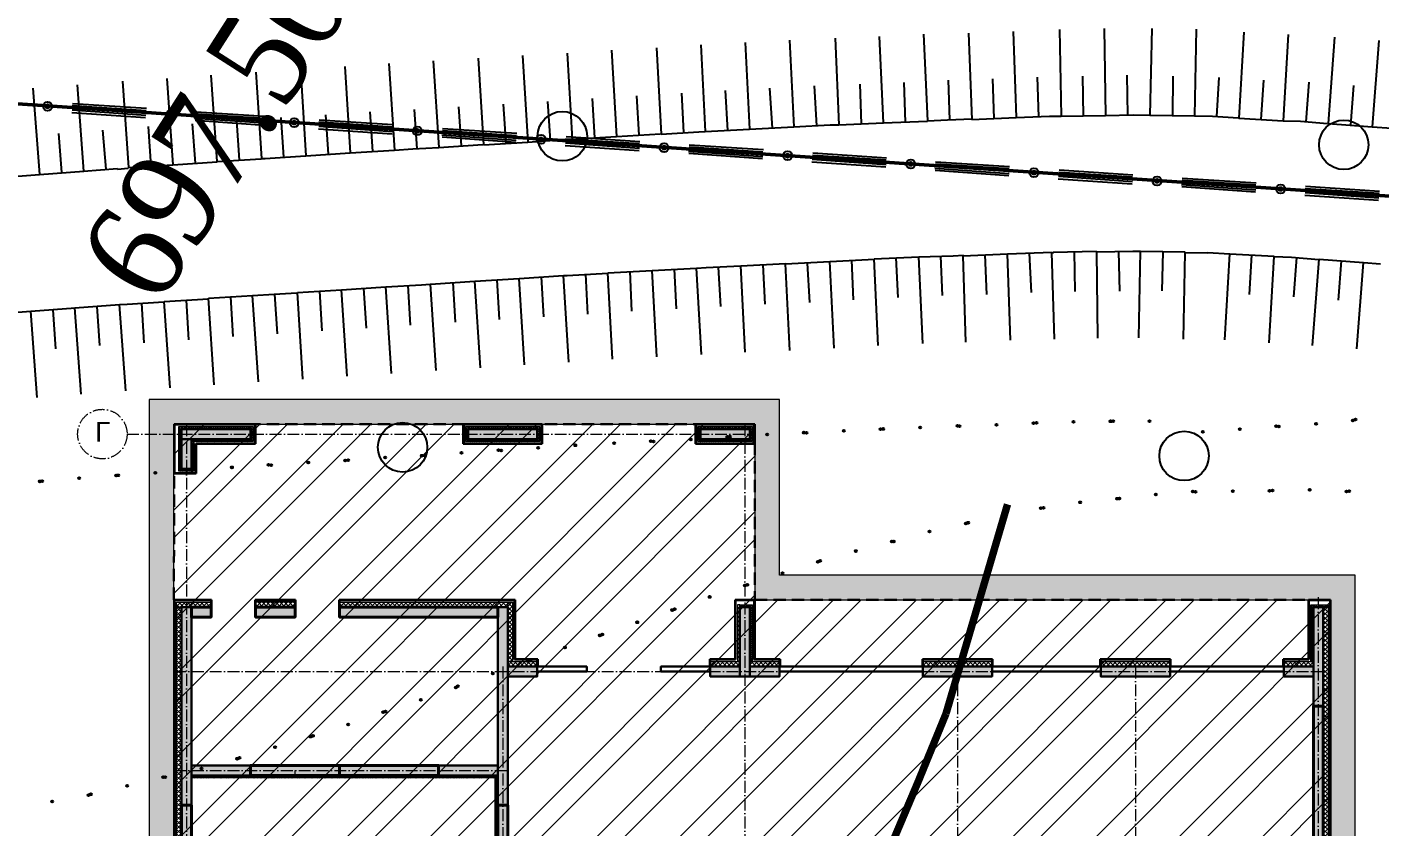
# Model space of a CAD drawing. Header units: millimetres. Extents: x 1353783 to 6492029790, y -7276956 to -512500.
# Drawn here: x 9972173 to 9977647, y -2786580 to -2783346 of the extents above; entities that cross this region are included whole.
import ezdxf

# ---------------------------------------------------------------- set-up
doc = ezdxf.new("R2010")
doc.units = ezdxf.units.MM
for name, pattern in [('( Dashed )', [0.75, 0.5, -0.25]), ('482 Границы районов', [5, 3, -1, 0, -1]), ('ACAD_ISO10W100', [18, 12, -3, 0, -3]), ('CONTI', [0]), ('осевая', [50.8, 31.75, -6.35, 6.35, -6.35])]:
    doc.linetypes.add(name, pattern=pattern)
doc.layers.get('0').update_dxf_attribs({"lineweight": 5})
doc.layers.get('Defpoints').update_dxf_attribs({"color": 255})
for name, color, linetype, lineweight in [('!A-DIAFRAGM типовой', 142, 'Continuous', 0), ('7земля', 7, 'Continuous', 30), ('DIAFRAGM', 46, 'Continuous', 30), ('Hatch', 254, 'Continuous', 5), ('INSULATION', 81, 'Continuous', 5), ('А_Шахта', 190, 'Continuous', 20), ('Ар-окна', 5, 'Continuous', 9), ('ГП-Граница учасика ИЖС', 3, 'Continuous', 5), ('ГР.УЧ', 12, 'ограждение1', 40), ('оси', 231, 'осевая', 9)]:
    doc.layers.add(name, color=color, linetype=linetype, lineweight=lineweight)
for name, color, linetype in [('GOR_BUNKNOWN', 212, 'CONTI'), ('SIT_LГРАНИЦЫ', 10, 'CONTI'), ('SIT_LРЕЛЬЕФ', 7, 'CONTI'), ('ZAPSKРАСТЕНИ', 94, 'CONTI'), ('Заливка', 7, 'Continuous'), ('РЕЛЬЕФ', 7, 'CONTI')]:
    doc.layers.add(name, color=color, linetype=linetype)
doc.styles.add('GOST Common', font='', dxfattribs={"height": 3})
doc.styles.add('tandem1', font='', dxfattribs={"width": 0.9})
doc.styles.get('GOST Common').set_extended_font_data('GOST Common')
doc.styles.get('tandem1').set_extended_font_data('Times New Roman')
doc.linetypes.add('ограждение1', pattern='A,6.35,-2.54,[133,ltypeshp.shx,S=2.54,R=0,X=-2.54,Y=0],-2.54,25.4', length=36.83)

# ---------------------------------------------------------------- blocks, each defined once
blk = doc.blocks.new('амвамвам')
at = {"lineweight": 30, "ltscale": 100, "true_color": 0x939598}
h = blk.add_hatch(color=252, dxfattribs=at)
h.dxf.hatch_style = 1
h.paths.add_polyline_path([(9834335, -3345392), (9834335, -3345892), (9843955, -3345892), (9843955, -3332192), (9832305, -3332192), (9832305, -3328642), (9819555, -3328642), (9819555, -3348392), (9820054, -3348392), (9820054, -3329142), (9831805, -3329142), (9831805, -3332692), (9843455, -3332692), (9843455, -3345392)])
h.paths.add_polyline_path([(9831535, -3345392), (9831535, -3345892), (9826454, -3345892), (9826454, -3345392)], flags=17)
at = {"color": 251, "lineweight": 15, "ltscale": 100, "true_color": 0x636466}
blk.add_lwpolyline([(9834335, -3345392), (9834335, -3345892), (9843955, -3345892), (9843955, -3332192), (9832305, -3332192), (9832305, -3328642), (9819555, -3328642), (9819555, -3348392), (9820054, -3348392), (9820054, -3329142), (9831805, -3329142), (9831805, -3332692), (9843455, -3332692), (9843455, -3345392)], close=True, dxfattribs=at)
blk = doc.blocks.new('апрапрапрары')
at = {"layer": '!A-DIAFRAGM типовой', "lineweight": 0, "ltscale": 100, "true_color": 0x000000}
h = blk.add_hatch(color=18, dxfattribs=at)
h.dxf.hatch_style = 1
h.paths.add_polyline_path([(9762951, -3283577), (9762951, -3283777), (9764351, -3283777), (9764351, -3283577)])
h = blk.add_hatch(color=18, dxfattribs=at)
h.dxf.hatch_style = 1
h.paths.add_polyline_path([(9768751, -3283577), (9768751, -3283777), (9770151, -3283777), (9770151, -3283577)])
h = blk.add_hatch(color=18, dxfattribs=at)
h.dxf.hatch_style = 1
h.paths.add_polyline_path([(9773451, -3283577), (9773451, -3283777), (9774451, -3283777), (9774451, -3283577)])
h = blk.add_hatch(color=18, dxfattribs=at)
h.dxf.hatch_style = 1
h.paths.add_polyline_path([(9762951, -3284377), (9763151, -3284377), (9763151, -3283777), (9762951, -3283777)])
h = blk.add_hatch(color=18, dxfattribs=at)
h.dxf.hatch_style = 1
h.paths.add_polyline_path([(9762951, -3291177), (9763151, -3291177), (9763151, -3287177), (9762951, -3287177)])
h = blk.add_hatch(color=18, dxfattribs=at)
h.dxf.hatch_style = 1
h.paths.add_polyline_path([(9769351, -3291177), (9769551, -3291177), (9769551, -3287177), (9769351, -3287177)])
h = blk.add_hatch(color=18, dxfattribs=at)
h.dxf.hatch_style = 1
h.paths.add_polyline_path([(9774251, -3288575), (9774451, -3288575), (9774451, -3287177), (9774251, -3287177)])
h = blk.add_hatch(color=18, dxfattribs=at)
h.dxf.hatch_style = 1
h.paths.add_polyline_path([(9785851, -3289177), (9786051, -3289177), (9786051, -3287177), (9785851, -3287177)])
h = blk.add_hatch(color=18, dxfattribs=at)
h.dxf.hatch_style = 1
h.paths.add_polyline_path([(9769551, -3288377), (9769551, -3288577), (9770151, -3288577), (9770151, -3288377)])
h = blk.add_hatch(color=18, dxfattribs=at)
h.dxf.hatch_style = 1
h.paths.add_polyline_path([(9773651, -3288377), (9773651, -3288577), (9774251, -3288577), (9774251, -3288377)])
h = blk.add_hatch(color=18, dxfattribs=at)
h.dxf.hatch_style = 1
h.paths.add_polyline_path([(9774451, -3288377), (9774451, -3288577), (9775051, -3288577), (9775051, -3288377)])
h = blk.add_hatch(color=18, dxfattribs=at)
h.dxf.hatch_style = 1
h.paths.add_polyline_path([(9777951, -3288377), (9777951, -3288577), (9779351, -3288577), (9779351, -3288377)])
h = blk.add_hatch(color=18, dxfattribs=at)
h.dxf.hatch_style = 1
h.paths.add_polyline_path([(9781551, -3288377), (9781551, -3288577), (9782951, -3288577), (9782951, -3288377)])
h = blk.add_hatch(color=18, dxfattribs=at)
h.dxf.hatch_style = 1
h.paths.add_polyline_path([(9785251, -3288377), (9785251, -3288577), (9785851, -3288577), (9785851, -3288377)])
h = blk.add_hatch(color=18, dxfattribs=at)
h.dxf.hatch_style = 1
h.paths.add_polyline_path([(9763151, -3290377), (9763151, -3290577), (9764351, -3290577), (9764351, -3290377)])
h = blk.add_hatch(color=18, dxfattribs=at)
h.dxf.hatch_style = 1
h.paths.add_polyline_path([(9769351, -3290377), (9769351, -3290577), (9768151, -3290577), (9768151, -3290377)])
at = {"layer": 'Hatch', "lineweight": 40, "ltscale": 0.5, "true_color": 0x000000}
for points in [[(9763151, -3287177), (9763151, -3287377), (9763551, -3287377), (9763551, -3287177)], [(9764451, -3287177), (9764451, -3287377), (9765251, -3287377), (9765251, -3287177)], [(9769351, -3287177), (9769351, -3287377), (9766151, -3287377), (9766151, -3287177)], [(9786051, -3292477), (9785851, -3292477), (9785851, -3289177), (9786051, -3289177)], [(9764351, -3290577), (9764351, -3290377), (9766151, -3290377), (9766151, -3290577)], [(9766151, -3290577), (9766151, -3290377), (9768151, -3290377), (9768151, -3290577)], [(9763151, -3293377), (9762951, -3293377), (9762951, -3291177), (9763151, -3291177)], [(9769551, -3293377), (9769351, -3293377), (9769351, -3291177), (9769551, -3291177)]]:
    blk.add_hatch(color=18, dxfattribs=at).paths.add_polyline_path(points)
at = {"layer": 'INSULATION', "ltscale": 0.5, "true_color": 0x000000}
h = blk.add_hatch(dxfattribs=at)
h.set_pattern_fill('ANSI37', color=18, scale=9.999998, angle=180)
h.set_pattern_definition([(225, (9762950.665, -3289844.698), (22.45064, -22.45064), []), (315, (9762950.665, -3289844.698), (22.45064, 22.45064), [])])
h.paths.add_polyline_path([(9762951, -3284377), (9762901, -3284377), (9762901, -3283527), (9762951, -3283527)])
h = blk.add_hatch(dxfattribs=at)
h.set_pattern_fill('ANSI37', color=18, scale=9.999998, angle=90)
h.set_pattern_definition([(135, (9761732.54, -3283576.583), (-22.45064, -22.45064), []), (225, (9761732.54, -3283576.583), (22.45064, -22.45064), [])])
h.paths.add_polyline_path([(9762951, -3283577), (9762951, -3283527), (9764351, -3283527), (9764351, -3283577)])
h = blk.add_hatch(dxfattribs=at)
h.set_pattern_fill('ANSI37', color=18, scale=9.999998, angle=180)
h.set_pattern_definition([(225, (9764400.666, -3289844.697), (22.45064, -22.45064), []), (315, (9764400.666, -3289844.697), (22.45064, 22.45064), [])])
h.paths.add_polyline_path([(9764401, -3283827), (9764351, -3283827), (9764351, -3283527), (9764401, -3283527)])
h = blk.add_hatch(dxfattribs=at)
h.set_pattern_fill('ANSI37', color=18, scale=9.999998, angle=180)
h.set_pattern_definition([(225, (9768750.664, -3289844.7), (22.45064, -22.45064), []), (315, (9768750.664, -3289844.7), (22.45064, 22.45064), [])])
h.paths.add_polyline_path([(9768751, -3283827), (9768701, -3283827), (9768701, -3283527), (9768751, -3283527)])
h = blk.add_hatch(dxfattribs=at)
h.set_pattern_fill('ANSI37', color=18, scale=9.999998, angle=90)
h.set_pattern_definition([(135, (9765332.54, -3283576.586), (-22.45064, -22.45064), []), (225, (9765332.54, -3283576.586), (22.45064, -22.45064), [])])
h.paths.add_polyline_path([(9768751, -3283577), (9768751, -3283527), (9770151, -3283527), (9770151, -3283577)])
h = blk.add_hatch(dxfattribs=at)
h.set_pattern_fill('ANSI37', color=18, scale=9.999998, angle=180)
h.set_pattern_definition([(225, (9770200.66, -3289844.7), (22.45064, -22.45064), []), (315, (9770200.66, -3289844.7), (22.45064, 22.45064), [])])
h.paths.add_polyline_path([(9770201, -3283827), (9770151, -3283827), (9770151, -3283527), (9770201, -3283527)])
h = blk.add_hatch(dxfattribs=at)
h.set_pattern_fill('ANSI37', color=18, scale=9.999998, angle=180)
h.set_pattern_definition([(225, (9773450.66, -3289844.69), (22.45064, -22.45064), []), (315, (9773450.66, -3289844.69), (22.45064, 22.45064), [])])
h.paths.add_polyline_path([(9773451, -3283827), (9773401, -3283827), (9773401, -3283527), (9773451, -3283527)])
h = blk.add_hatch(dxfattribs=at)
h.set_pattern_fill('ANSI37', color=18, scale=9.999998, angle=90)
h.set_pattern_definition([(135, (9770032.537, -3283576.576), (-22.45064, -22.45064), []), (225, (9770032.537, -3283576.576), (22.45064, -22.45064), [])])
h.paths.add_polyline_path([(9773451, -3283577), (9773451, -3283527), (9774451, -3283527), (9774451, -3283577)])
h = blk.add_hatch(dxfattribs=at)
h.set_pattern_fill('ANSI37', color=18, scale=9.999998, angle=180)
h.set_pattern_definition([(225, (9774500.663, -3289844.69), (22.45064, -22.45064), []), (315, (9774500.663, -3289844.69), (22.45064, 22.45064), [])])
h.paths.add_polyline_path([(9774501, -3283827), (9774451, -3283827), (9774451, -3283527), (9774501, -3283527)])
h = blk.add_hatch(dxfattribs=at)
h.set_pattern_fill('ANSI37', color=18, scale=9.999998, angle=90)
h.set_pattern_definition([(135, (9761732.54, -3283826.582), (-22.45064, -22.45064), []), (225, (9761732.54, -3283826.582), (22.45064, -22.45064), [])])
h.paths.add_polyline_path([(9763151, -3283827), (9763151, -3283777), (9764351, -3283777), (9764351, -3283827)])
h = blk.add_hatch(dxfattribs=at)
h.set_pattern_fill('ANSI37', color=18, scale=9.999998, angle=180)
h.set_pattern_definition([(225, (9763200.665, -3290144.697), (22.45064, -22.45064), []), (315, (9763200.665, -3290144.697), (22.45064, 22.45064), [])])
h.paths.add_polyline_path([(9763201, -3284377), (9763151, -3284377), (9763151, -3283827), (9763201, -3283827)])
h = blk.add_hatch(dxfattribs=at)
h.set_pattern_fill('ANSI37', color=18, scale=9.999998, angle=90)
h.set_pattern_definition([(135, (9765332.54, -3283826.586), (-22.45064, -22.45064), []), (225, (9765332.54, -3283826.586), (22.45064, -22.45064), [])])
h.paths.add_polyline_path([(9768751, -3283827), (9768751, -3283777), (9770151, -3283777), (9770151, -3283827)])
h = blk.add_hatch(dxfattribs=at)
h.set_pattern_fill('ANSI37', color=18, scale=9.999998, angle=90)
h.set_pattern_definition([(135, (9770032.537, -3283826.575), (-22.45064, -22.45064), []), (225, (9770032.537, -3283826.575), (22.45064, -22.45064), [])])
h.paths.add_polyline_path([(9773451, -3283827), (9773451, -3283777), (9774451, -3283777), (9774451, -3283827)])
h = blk.add_hatch(dxfattribs=at)
h.set_pattern_fill('ANSI37', color=18, scale=9.999998, angle=90)
h.set_pattern_definition([(135, (9758982.54, -3284426.583), (-22.45064, -22.45064), []), (225, (9758982.54, -3284426.583), (22.45064, -22.45064), [])])
h.paths.add_polyline_path([(9762901, -3284427), (9762901, -3284377), (9763201, -3284377), (9763201, -3284427)])
h = blk.add_hatch(dxfattribs=at)
h.set_pattern_fill('ANSI37', color=18, scale=20, angle=-90)
h.set_pattern_definition([(315, (9768486.9, -3287076.59), (44.9013, 44.9013), []), (45, (9768486.9, -3287076.59), (-44.9013, 44.9013), [])])
h.paths.add_polyline_path([(9763551, -3287077), (9763551, -3287177), (9762851, -3287177), (9762851, -3287077)])
h = blk.add_hatch(dxfattribs=at)
h.set_pattern_fill('ANSI37', color=18, scale=20)
h.set_pattern_definition([(45, (9762850.665, -3293440.35), (-44.9013, 44.9013), []), (135, (9762850.665, -3293440.35), (-44.9013, -44.9013), [])])
h.paths.add_polyline_path([(9762851, -3287177), (9762951, -3287177), (9762951, -3299627), (9762851, -3299627)])
h = blk.add_hatch(dxfattribs=at)
h.set_pattern_fill('ANSI37', color=18, scale=20)
h.paths.add_polyline_path([(9764451, -3287077), (9764451, -3287177), (9765251, -3287177), (9765251, -3287077)])
h = blk.add_hatch(dxfattribs=at)
h.set_pattern_fill('ANSI37', color=18, scale=20, angle=-90)
h.set_pattern_definition([(315, (9774586.9, -3287076.51), (44.9013, 44.9013), []), (45, (9774586.9, -3287076.51), (-44.9013, 44.9013), [])])
h.paths.add_polyline_path([(9769551, -3287077), (9769551, -3287177), (9766151, -3287177), (9766151, -3287077)])
h = blk.add_hatch(dxfattribs=at)
h.set_pattern_fill('ANSI37', color=18, scale=20)
h.set_pattern_definition([(45, (9769550.66, -3293340.27), (-44.9013, 44.9013), []), (135, (9769550.66, -3293340.27), (-44.9013, -44.9013), [])])
h.paths.add_polyline_path([(9769551, -3287077), (9769651, -3287077), (9769651, -3288277), (9769551, -3288277)])
h = blk.add_hatch(dxfattribs=at)
h.set_pattern_fill('ANSI37', color=18, scale=20)
h.paths.add_polyline_path([(9774201, -3288277), (9774251, -3288277), (9774251, -3287127), (9774201, -3287127)])
h = blk.add_hatch(dxfattribs=at)
h.set_pattern_fill('ANSI37', color=18, scale=9.999998, angle=90)
h.set_pattern_definition([(135, (9770232.54, -3287176.588), (-22.45064, -22.45064), []), (225, (9770232.54, -3287176.588), (22.45064, -22.45064), [])])
h.paths.add_polyline_path([(9774251, -3287177), (9774251, -3287127), (9774451, -3287127), (9774451, -3287177)])
h = blk.add_hatch(dxfattribs=at)
h.set_pattern_fill('ANSI37', color=18, scale=9.999998, angle=180)
h.set_pattern_definition([(225, (9774500.663, -3294044.696), (22.45064, -22.45064), []), (315, (9774500.663, -3294044.696), (22.45064, 22.45064), [])])
h.paths.add_polyline_path([(9774501, -3288277), (9774451, -3288277), (9774451, -3287127), (9774501, -3287127)])
h = blk.add_hatch(dxfattribs=at)
h.set_pattern_fill('ANSI37', color=18, scale=9.999998, angle=180)
h.set_pattern_definition([(225, (9785850.664, -3294044.696), (22.45064, -22.45064), []), (315, (9785850.664, -3294044.696), (22.45064, 22.45064), [])])
h.paths.add_polyline_path([(9785851, -3288277), (9785801, -3288277), (9785801, -3287127), (9785851, -3287127)])
h = blk.add_hatch(dxfattribs=at)
h.set_pattern_fill('ANSI37', color=18, scale=9.999998, angle=90)
h.set_pattern_definition([(135, (9781932.54, -3287176.588), (-22.45064, -22.45064), []), (225, (9781932.54, -3287176.588), (22.45064, -22.45064), [])])
h.paths.add_polyline_path([(9785851, -3287177), (9785851, -3287127), (9786151, -3287127), (9786151, -3287177)])
h = blk.add_hatch(dxfattribs=at)
h.set_pattern_fill('ANSI37', color=18, scale=20)
h.set_pattern_definition([(45, (9786050.665, -3293440.35), (-44.9013, 44.9013), []), (135, (9786050.665, -3293440.35), (-44.9013, -44.9013), [])])
h.paths.add_polyline_path([(9786051, -3287177), (9786151, -3287177), (9786151, -3299627), (9786051, -3299627)])
h = blk.add_hatch(dxfattribs=at)
h.set_pattern_fill('ANSI37', color=18, scale=20, angle=-90)
h.set_pattern_definition([(315, (9775186.9, -3288276.58), (44.9013, 44.9013), []), (45, (9775186.9, -3288276.58), (-44.9013, 44.9013), [])])
h.paths.add_polyline_path([(9770151, -3288277), (9770151, -3288377), (9769551, -3288377), (9769551, -3288277)])
h = blk.add_hatch(dxfattribs=at)
h.set_pattern_fill('ANSI37', color=18, scale=20, angle=-90)
h.set_pattern_definition([(315, (9779286.903, -3288276.58), (44.9013, 44.9013), []), (45, (9779286.903, -3288276.58), (-44.9013, 44.9013), [])])
h.paths.add_polyline_path([(9774251, -3288277), (9774251, -3288377), (9773651, -3288377), (9773651, -3288277)])
h = blk.add_hatch(dxfattribs=at)
h.set_pattern_fill('ANSI37', color=18, scale=20, angle=-90)
h.set_pattern_definition([(315, (9779886.9, -3288276.586), (44.9013, 44.9013), []), (45, (9779886.9, -3288276.586), (-44.9013, 44.9013), [])])
h.paths.add_polyline_path([(9775051, -3288277), (9775051, -3288377), (9774451, -3288377), (9774451, -3288277)])
h = blk.add_hatch(dxfattribs=at)
h.set_pattern_fill('ANSI37', color=18, scale=20, angle=-90)
h.set_pattern_definition([(315, (9783586.904, -3288276.59), (44.9013, 44.9013), []), (45, (9783586.904, -3288276.59), (-44.9013, 44.9013), [])])
h.paths.add_polyline_path([(9779351, -3288277), (9779351, -3288377), (9777951, -3288377), (9777951, -3288277)])
h = blk.add_hatch(dxfattribs=at)
h.set_pattern_fill('ANSI37', color=18, scale=20, angle=-90)
h.set_pattern_definition([(315, (9787586.904, -3288276.585), (44.9013, 44.9013), []), (45, (9787586.904, -3288276.585), (-44.9013, 44.9013), [])])
h.paths.add_polyline_path([(9782951, -3288277), (9782951, -3288377), (9781551, -3288377), (9781551, -3288277)])
h = blk.add_hatch(dxfattribs=at)
h.set_pattern_fill('ANSI37', color=18, scale=20, angle=-90)
h.set_pattern_definition([(315, (9790686.904, -3288276.585), (44.9013, 44.9013), []), (45, (9790686.904, -3288276.585), (-44.9013, 44.9013), [])])
h.paths.add_polyline_path([(9785851, -3288277), (9785851, -3288377), (9785251, -3288377), (9785251, -3288277)])
h = blk.add_hatch(dxfattribs=at)
h.set_pattern_fill('ANSI37', color=18, scale=9.999998, angle=-90)
h.set_pattern_definition([(315, (9776618.424, -3290576.59), (22.450635, 22.450635), []), (45, (9776618.424, -3290576.59), (-22.450635, 22.450635), [])])
h.paths.add_polyline_path([(9769301, -3290577), (9769301, -3290627), (9763151, -3290627), (9763151, -3290577)])
h = blk.add_hatch(dxfattribs=at)
h.set_pattern_fill('ANSI37', color=18, scale=9.999998, angle=180)
h.set_pattern_definition([(225, (9769350.634, -3299544.173), (22.45064, -22.45064), []), (315, (9769350.634, -3299544.173), (22.45064, 22.45064), [])])
h.paths.add_polyline_path([(9769351, -3296576), (9769301, -3296576), (9769301, -3290577), (9769351, -3290577)])
at = {"layer": '7земля', "color": 18, "linetype": '( Dashed )', "lineweight": 30, "ltscale": 500, "true_color": 0x000000}
for p, q in [((9762800, -3287026), (9762801, -3283477)), ((9762801, -3283477), (9774551, -3283477)), ((9774551, -3283477), (9774551, -3287227)), ((9774551, -3287027), (9785751, -3287027))]:
    blk.add_line(p, q, dxfattribs=at)
at = {"layer": '7земля', "color": 18, "lineweight": 30, "ltscale": 100, "true_color": 0x000000}
for p, q in [((9764451, -3283477), (9762801, -3283477)), ((9762801, -3283477), (9762801, -3284477)), ((9764441, -3283487), (9762811, -3283487)), ((9762811, -3283487), (9762811, -3284467)), ((9764441, -3283867), (9764441, -3283487)), ((9764451, -3283877), (9764451, -3283477)), ((9768651, -3283477), (9770251, -3283477)), ((9768651, -3283877), (9768651, -3283477)), ((9768661, -3283487), (9770241, -3283487)), ((9768661, -3283867), (9768661, -3283487)), ((9770241, -3283487), (9770241, -3283867)), ((9770251, -3283477), (9770251, -3283877)), ((9773351, -3283477), (9774551, -3283477)), ((9773351, -3283877), (9773351, -3283477)), ((9773361, -3283487), (9774541, -3283487)), ((9773361, -3283867), (9773361, -3283487)), ((9774541, -3283487), (9774541, -3283867)), ((9774551, -3283477), (9774551, -3283877)), ((9763241, -3284467), (9763241, -3283867)), ((9763241, -3283867), (9764441, -3283867)), ((9763251, -3284477), (9763251, -3283877)), ((9763251, -3283877), (9764451, -3283877)), ((9770251, -3283877), (9768651, -3283877)), ((9770241, -3283867), (9768661, -3283867)), ((9774551, -3283877), (9773351, -3283877)), ((9774541, -3283867), (9773361, -3283867)), ((9762801, -3284477), (9763251, -3284477)), ((9762811, -3284467), (9763241, -3284467)), ((9763561, -3287026), (9762801, -3287026)), ((9762801, -3287026), (9762801, -3299727)), ((9763551, -3287036), (9762811, -3287036)), ((9762811, -3287036), (9762811, -3299717)), ((9763551, -3287377), (9763551, -3287036)), ((9763561, -3287376), (9763561, -3287026)), ((9765261, -3287027), (9764441, -3287027)), ((9764441, -3287027), (9764441, -3287377)), ((9765251, -3287037), (9764451, -3287037)), ((9764451, -3287037), (9764451, -3287377)), ((9765251, -3287377), (9765251, -3287037)), ((9765261, -3287377), (9765261, -3287027)), ((9769701, -3287027), (9766141, -3287027)), ((9766141, -3287027), (9766141, -3287377)), ((9769691, -3287037), (9766151, -3287037)), ((9766151, -3287037), (9766151, -3287377)), ((9769691, -3288237), (9769691, -3287037)), ((9769701, -3288227), (9769701, -3287027)), ((9774551, -3287027), (9774151, -3287027)), ((9774151, -3287027), (9774151, -3288227)), ((9774541, -3287037), (9774161, -3287037)), ((9774161, -3287037), (9774161, -3288237)), ((9774541, -3288237), (9774541, -3287037)), ((9774551, -3288227), (9774551, -3287027)), ((9785751, -3288227), (9785751, -3287027)), ((9785751, -3287027), (9786201, -3287027)), ((9785761, -3288237), (9785761, -3287037)), ((9785761, -3287037), (9786191, -3287037)), ((9786191, -3287037), (9786191, -3299717)), ((9786201, -3287027), (9786201, -3299727)), ((9770151, -3288237), (9769691, -3288237)), ((9770161, -3288227), (9769701, -3288227)), ((9770151, -3288377), (9770151, -3288237)), ((9770161, -3288377), (9770161, -3288227)), ((9774151, -3288227), (9773641, -3288227)), ((9773641, -3288227), (9773641, -3288377)), ((9774161, -3288237), (9773651, -3288237)), ((9773651, -3288237), (9773651, -3288377)), ((9775051, -3288237), (9774541, -3288237)), ((9775061, -3288227), (9774551, -3288227)), ((9775051, -3288375), (9775051, -3288237)), ((9775061, -3288375), (9775061, -3288227)), ((9779361, -3288227), (9777941, -3288227)), ((9777941, -3288227), (9777941, -3288377)), ((9779351, -3288237), (9777951, -3288237)), ((9777951, -3288237), (9777951, -3288377)), ((9779351, -3288377), (9779351, -3288237)), ((9779361, -3288377), (9779361, -3288227)), ((9782961, -3288227), (9781541, -3288227)), ((9781541, -3288227), (9781541, -3288377)), ((9782951, -3288237), (9781551, -3288237)), ((9781551, -3288237), (9781551, -3288377)), ((9782951, -3288377), (9782951, -3288237)), ((9782961, -3288377), (9782961, -3288227)), ((9785241, -3288377), (9785241, -3288227)), ((9785241, -3288227), (9785751, -3288227)), ((9785251, -3288377), (9785251, -3288237)), ((9785251, -3288237), (9785761, -3288237))]:
    blk.add_line(p, q, dxfattribs=at)
at = {"layer": 'DIAFRAGM', "color": 18, "ltscale": 0.5, "true_color": 0x000000}
for points in [[(9762951, -3283577), (9762951, -3283777), (9764351, -3283777), (9764351, -3283577)], [(9768751, -3283577), (9768751, -3283777), (9770151, -3283777), (9770151, -3283577)], [(9773451, -3283577), (9773451, -3283777), (9774451, -3283777), (9774451, -3283577)], [(9762951, -3284377), (9763151, -3284377), (9763151, -3283777), (9762951, -3283777)], [(9762951, -3291177), (9763151, -3291177), (9763151, -3287177), (9762951, -3287177)], [(9769351, -3291177), (9769551, -3291177), (9769551, -3287177), (9769351, -3287177)], [(9774251, -3288575), (9774451, -3288575), (9774451, -3287177), (9774251, -3287177)], [(9785851, -3289177), (9786051, -3289177), (9786051, -3287177), (9785851, -3287177)], [(9769551, -3288377), (9769551, -3288577), (9770151, -3288577), (9770151, -3288377)], [(9773651, -3288377), (9773651, -3288577), (9774251, -3288577), (9774251, -3288377)], [(9774451, -3288377), (9774451, -3288577), (9775051, -3288577), (9775051, -3288377)], [(9777951, -3288377), (9777951, -3288577), (9779351, -3288577), (9779351, -3288377)], [(9781551, -3288377), (9781551, -3288577), (9782951, -3288577), (9782951, -3288377)], [(9785251, -3288377), (9785251, -3288577), (9785851, -3288577), (9785851, -3288377)], [(9763151, -3290377), (9763151, -3290577), (9764351, -3290577), (9764351, -3290377)], [(9769351, -3290377), (9769351, -3290577), (9768151, -3290577), (9768151, -3290377)]]:
    blk.add_lwpolyline(points, close=True, dxfattribs=at)
at = {"layer": 'Hatch', "color": 18, "lineweight": 40, "ltscale": 0.5, "true_color": 0x000000}
for points in [[(9763151, -3287177), (9763151, -3287377), (9763551, -3287377), (9763551, -3287177)], [(9764451, -3287177), (9764451, -3287377), (9765251, -3287377), (9765251, -3287177)], [(9769351, -3287177), (9769351, -3287377), (9766151, -3287377), (9766151, -3287177)], [(9786051, -3292477), (9785851, -3292477), (9785851, -3289177), (9786051, -3289177)], [(9764351, -3290577), (9764351, -3290377), (9766151, -3290377), (9766151, -3290577)], [(9766151, -3290577), (9766151, -3290377), (9768151, -3290377), (9768151, -3290577)], [(9763151, -3293377), (9762951, -3293377), (9762951, -3291177), (9763151, -3291177)], [(9769551, -3293377), (9769351, -3293377), (9769351, -3291177), (9769551, -3291177)]]:
    blk.add_lwpolyline(points, close=True, dxfattribs=at)
at = {"layer": 'INSULATION', "color": 18, "ltscale": 0.5, "true_color": 0x000000}
for points in [[(9762951, -3284377), (9762901, -3284377), (9762901, -3283527), (9762951, -3283527)], [(9762951, -3283577), (9762951, -3283527), (9764351, -3283527), (9764351, -3283577)], [(9764401, -3283827), (9764351, -3283827), (9764351, -3283527), (9764401, -3283527)], [(9768751, -3283827), (9768701, -3283827), (9768701, -3283527), (9768751, -3283527)], [(9768751, -3283577), (9768751, -3283527), (9770151, -3283527), (9770151, -3283577)], [(9770201, -3283827), (9770151, -3283827), (9770151, -3283527), (9770201, -3283527)], [(9773451, -3283827), (9773401, -3283827), (9773401, -3283527), (9773451, -3283527)], [(9773451, -3283577), (9773451, -3283527), (9774451, -3283527), (9774451, -3283577)], [(9774501, -3283827), (9774451, -3283827), (9774451, -3283527), (9774501, -3283527)], [(9763151, -3283827), (9763151, -3283777), (9764351, -3283777), (9764351, -3283827)], [(9763201, -3284377), (9763151, -3284377), (9763151, -3283827), (9763201, -3283827)], [(9768751, -3283827), (9768751, -3283777), (9770151, -3283777), (9770151, -3283827)], [(9773451, -3283827), (9773451, -3283777), (9774451, -3283777), (9774451, -3283827)], [(9762901, -3284427), (9762901, -3284377), (9763201, -3284377), (9763201, -3284427)], [(9763551, -3287077), (9763551, -3287177), (9762851, -3287177), (9762851, -3287077)], [(9762851, -3287177), (9762951, -3287177), (9762951, -3299627), (9762851, -3299627)], [(9764451, -3287077), (9764451, -3287177), (9765251, -3287177), (9765251, -3287077)], [(9769551, -3287077), (9769551, -3287177), (9766151, -3287177), (9766151, -3287077)], [(9769551, -3287077), (9769651, -3287077), (9769651, -3288277), (9769551, -3288277)], [(9774201, -3288277), (9774251, -3288277), (9774251, -3287127), (9774201, -3287127)], [(9774251, -3287177), (9774251, -3287127), (9774451, -3287127), (9774451, -3287177)], [(9774501, -3288277), (9774451, -3288277), (9774451, -3287127), (9774501, -3287127)], [(9785851, -3288277), (9785801, -3288277), (9785801, -3287127), (9785851, -3287127)], [(9785851, -3287177), (9785851, -3287127), (9786151, -3287127), (9786151, -3287177)], [(9786051, -3287177), (9786151, -3287177), (9786151, -3299627), (9786051, -3299627)], [(9770151, -3288277), (9770151, -3288377), (9769551, -3288377), (9769551, -3288277)], [(9774251, -3288277), (9774251, -3288377), (9773651, -3288377), (9773651, -3288277)], [(9775051, -3288277), (9775051, -3288377), (9774451, -3288377), (9774451, -3288277)], [(9779351, -3288277), (9779351, -3288377), (9777951, -3288377), (9777951, -3288277)], [(9782951, -3288277), (9782951, -3288377), (9781551, -3288377), (9781551, -3288277)], [(9785851, -3288277), (9785851, -3288377), (9785251, -3288377), (9785251, -3288277)], [(9769301, -3290577), (9769301, -3290627), (9763151, -3290627), (9763151, -3290577)], [(9769351, -3296576), (9769301, -3296576), (9769301, -3290577), (9769351, -3290577)]]:
    blk.add_lwpolyline(points, close=True, dxfattribs=at)
at = {"layer": 'А_Шахта', "color": 18, "lineweight": 5, "true_color": 0x000000}
for p, q in [((9763551, -3287177), (9763551, -3287277)), ((9765251, -3287177), (9765251, -3287277)), ((9765251, -3290577), (9765251, -3290477))]:
    blk.add_line(p, q, dxfattribs=at)
at = {"layer": 'Ар-окна', "color": 18, "lineweight": 30, "true_color": 0x000000}
for points in [[(9771151, -3288477), (9770151, -3288477), (9770151, -3288377), (9771151, -3288377)], [(9772651, -3288477), (9773651, -3288477), (9773651, -3288377), (9772651, -3288377)], [(9775051, -3288377), (9777951, -3288377), (9777951, -3288477), (9775051, -3288477)], [(9779351, -3288377), (9781551, -3288377), (9781551, -3288477), (9779351, -3288477)], [(9782951, -3288377), (9785251, -3288377), (9785251, -3288477), (9782951, -3288477)]]:
    blk.add_lwpolyline(points, close=True, dxfattribs=at)
at = {"layer": 'оси', "color": 251, "linetype": 'ACAD_ISO10W100', "lineweight": 13, "ltscale": 20, "true_color": 0x636466}
for p, q in [((9761851, -3283677), (9774551, -3283677)), ((9763051, -3283477), (9763051, -3300577)), ((9774351, -3283477), (9774351, -3299726)), ((9785951, -3286977), (9785951, -3300577)), ((9762801, -3288477), (9786201, -3288477)), ((9769451, -3288377), (9769451, -3299726)), ((9778651, -3288377), (9778651, -3299726)), ((9782251, -3288377), (9782251, -3299726)), ((9762801, -3290477), (9769551, -3290477))]:
    blk.add_line(p, q, dxfattribs=at)
blk.add_circle((9761351, -3283677), 500, dxfattribs=at)
at = {"layer": 'оси', "color": 251, "linetype": 'ACAD_ISO10W100', "lineweight": 13, "ltscale": 20, "true_color": 0x636466, "insert": (9761356, -3283431), "char_height": 400, "width": 158.4, "attachment_point": 2, "line_spacing_factor": 1.016949, "style": 'GOST Common'}
blk.add_mtext('{\\fArial|b0|i0|c204|p34;Г}', dxfattribs=at)
blk = doc.blocks.new('BL_2004')
at = {"color": 0}
blk.add_circle((0, 0), 1, dxfattribs=at)
blk = doc.blocks.new('оо')
at = {"layer": 'GOR_BUNKNOWN', "color": 9, "true_color": 0xc7c8ca, "const_width": 0.15}
for points in [[(222877.213, -3431502.222), (222879.693, -3431498.572)], [(222872.473, -3431507.652), (222873.853, -3431506.112), (222875.123, -3431504.672), (222876.253, -3431503.362), (222877.213, -3431502.222)]]:
    blk.add_lwpolyline(points, dxfattribs=at)
at = {"layer": 'SIT_LГРАНИЦЫ', "color": 9, "true_color": 0xc7c8ca}
for p, q in [((222864.093, -3431485.242), (222865.483, -3431485.792)), ((222864.113, -3431485.192), (222865.503, -3431485.752)), ((222864.123, -3431485.152), (222865.523, -3431485.712)), ((222864.143, -3431485.112), (222865.533, -3431485.662)), ((222864.163, -3431485.072), (222865.553, -3431485.622)), ((222866.453, -3431486.072), (222867.843, -3431486.622)), ((222866.473, -3431486.032), (222867.863, -3431486.582)), ((222866.483, -3431485.992), (222867.883, -3431486.542)), ((222866.423, -3431486.152), (222867.813, -3431486.712)), ((222866.433, -3431486.112), (222867.833, -3431486.672)), ((222868.813, -3431486.912), (222870.203, -3431487.462)), ((222868.743, -3431487.082), (222870.133, -3431487.632)), ((222868.763, -3431487.032), (222870.153, -3431487.592)), ((222868.773, -3431486.992), (222870.173, -3431487.552)), ((222868.793, -3431486.952), (222870.183, -3431487.502)), ((222871.073, -3431488.002), (222872.463, -3431488.562)), ((222871.083, -3431487.962), (222872.483, -3431488.522)), ((222871.103, -3431487.922), (222872.493, -3431488.472)), ((222871.123, -3431487.882), (222872.513, -3431488.432)), ((222871.133, -3431487.842), (222872.533, -3431488.392)), ((222873.443, -3431488.802), (222874.833, -3431489.352)), ((222873.463, -3431488.762), (222874.853, -3431489.312)), ((222873.393, -3431488.932), (222874.783, -3431489.482)), ((222873.413, -3431488.882), (222874.803, -3431489.442)), ((222873.423, -3431488.842), (222874.823, -3431489.402)), ((222875.723, -3431489.842), (222877.113, -3431490.402)), ((222875.733, -3431489.802), (222877.133, -3431490.362)), ((222875.753, -3431489.762), (222877.143, -3431490.312)), ((222875.773, -3431489.722), (222877.163, -3431490.272)), ((222875.783, -3431489.682), (222877.183, -3431490.232)), ((222878.063, -3431490.722), (222879.453, -3431491.282)), ((222878.073, -3431490.682), (222879.473, -3431491.242)), ((222878.093, -3431490.642), (222879.483, -3431491.192)), ((222878.113, -3431490.602), (222879.503, -3431491.152)), ((222878.043, -3431490.772), (222879.433, -3431491.322)), ((222880.423, -3431491.532), (222881.823, -3431492.082)), ((222880.363, -3431491.692), (222881.753, -3431492.252)), ((222880.373, -3431491.652), (222881.773, -3431492.212)), ((222880.393, -3431491.612), (222881.783, -3431492.162)), ((222880.413, -3431491.572), (222881.803, -3431492.122)), ((222882.683, -3431492.622), (222884.073, -3431493.172)), ((222882.703, -3431492.572), (222884.093, -3431493.132)), ((222882.713, -3431492.532), (222884.113, -3431493.092)), ((222882.733, -3431492.492), (222884.123, -3431493.042)), ((222882.753, -3431492.452), (222884.143, -3431493.002)), ((222885.043, -3431493.452), (222886.433, -3431494.002)), ((222885.063, -3431493.412), (222886.453, -3431493.962)), ((222885.073, -3431493.372), (222886.473, -3431493.922)), ((222885.013, -3431493.532), (222886.403, -3431494.092)), ((222885.023, -3431493.492), (222886.423, -3431494.052)), ((222887.403, -3431494.292), (222888.793, -3431494.842)), ((222887.333, -3431494.462), (222888.723, -3431495.012)), ((222887.353, -3431494.412), (222888.743, -3431494.972)), ((222887.363, -3431494.372), (222888.763, -3431494.932)), ((222887.383, -3431494.332), (222888.773, -3431494.882))]:
    blk.add_line(p, q, dxfattribs=at)
for centre, radius in [((222863.663, -3431484.972), 0.09), ((222863.663, -3431484.972), 0.04), ((222865.983, -3431485.892), 0.09), ((222865.983, -3431485.892), 0.04), ((222868.313, -3431486.812), 0.09), ((222868.313, -3431486.812), 0.04), ((222870.633, -3431487.732), 0.09), ((222870.633, -3431487.732), 0.04), ((222872.963, -3431488.662), 0.09), ((222872.963, -3431488.662), 0.04), ((222875.283, -3431489.582), 0.09), ((222875.283, -3431489.582), 0.04), ((222877.613, -3431490.502), 0.09), ((222877.613, -3431490.502), 0.04), ((222879.933, -3431491.422), 0.09), ((222879.933, -3431491.422), 0.04), ((222882.253, -3431492.352), 0.09), ((222882.253, -3431492.352), 0.04), ((222884.573, -3431493.272), 0.09), ((222884.573, -3431493.272), 0.04), ((222886.903, -3431494.192), 0.09), ((222886.903, -3431494.192), 0.04)]:
    blk.add_circle(centre, radius, dxfattribs=at)
at = {"layer": 'SIT_LРЕЛЬЕФ', "color": 9, "true_color": 0xc7c8ca}
for p, q in [((222863.493, -3431484.532), (222863.083, -3431486.232)), ((222864.363, -3431484.742), (222863.953, -3431486.442)), ((222865.263, -3431484.952), (222864.843, -3431486.652)), ((222866.133, -3431485.172), (222865.713, -3431486.872)), ((222867.003, -3431485.382), (222866.583, -3431487.082)), ((222863.703, -3431485.562), (222863.523, -3431486.332)), ((222864.573, -3431485.772), (222864.393, -3431486.542)), ((222867.883, -3431485.602), (222867.463, -3431487.302)), ((222868.763, -3431485.822), (222868.333, -3431487.522)), ((222862.203, -3431486.022), (222863.083, -3431486.232)), ((222865.473, -3431485.982), (222865.283, -3431486.762)), ((222869.633, -3431486.042), (222869.203, -3431487.742)), ((222863.083, -3431486.232), (222863.963, -3431486.442)), ((222866.343, -3431486.202), (222866.153, -3431486.982)), ((222870.503, -3431486.262), (222870.073, -3431487.962)), ((222863.953, -3431486.442), (222864.623, -3431486.602)), ((222864.623, -3431486.612), (222864.833, -3431486.662)), ((222867.213, -3431486.412), (222867.023, -3431487.192)), ((222868.083, -3431486.632), (222867.893, -3431487.412)), ((222871.373, -3431486.482), (222870.943, -3431488.182)), ((222864.843, -3431486.652), (222865.713, -3431486.872)), ((222865.713, -3431486.872), (222866.583, -3431487.092)), ((222868.963, -3431486.852), (222868.773, -3431487.632)), ((222872.253, -3431486.712), (222871.823, -3431488.412)), ((222866.583, -3431487.082), (222867.453, -3431487.302)), ((222869.833, -3431487.072), (222869.643, -3431487.852)), ((222873.123, -3431486.932), (222872.693, -3431488.632)), ((222874.003, -3431487.162), (222873.563, -3431488.852)), ((222867.463, -3431487.302), (222867.533, -3431487.322)), ((222867.533, -3431487.322), (222868.323, -3431487.522)), ((222870.703, -3431487.302), (222870.513, -3431488.072)), ((222874.873, -3431487.382), (222874.433, -3431489.072)), ((222868.333, -3431487.522), (222869.203, -3431487.742)), ((222871.573, -3431487.522), (222871.383, -3431488.292)), ((222875.753, -3431487.612), (222875.313, -3431489.302)), ((222869.203, -3431487.742), (222870.073, -3431487.962)), ((222870.073, -3431487.962), (222870.433, -3431488.052)), ((222872.453, -3431487.752), (222872.263, -3431488.522)), ((222873.323, -3431487.972), (222873.133, -3431488.742)), ((222876.623, -3431487.832), (222876.173, -3431489.522)), ((222870.433, -3431488.052), (222870.943, -3431488.182)), ((222870.943, -3431488.182), (222871.813, -3431488.402)), ((222874.203, -3431488.192), (222874.003, -3431488.962)), ((222877.493, -3431488.062), (222877.043, -3431489.752)), ((222871.823, -3431488.412), (222872.693, -3431488.632)), ((222875.073, -3431488.412), (222874.873, -3431489.182)), ((222878.363, -3431488.292), (222877.913, -3431489.982)), ((222879.253, -3431488.532), (222878.793, -3431490.222)), ((222861.193, -3431488.602), (222862.073, -3431488.812)), ((222861.663, -3431490.512), (222862.073, -3431488.812)), ((222862.073, -3431488.812), (222862.953, -3431489.022)), ((222872.693, -3431488.632), (222873.303, -3431488.782)), ((222873.303, -3431488.772), (222873.563, -3431488.842)), ((222875.953, -3431488.642), (222875.753, -3431489.412)), ((222880.113, -3431488.772), (222879.653, -3431490.462)), ((222862.323, -3431489.692), (222862.513, -3431488.922)), ((222862.533, -3431490.722), (222862.943, -3431489.022)), ((222862.943, -3431489.022), (222863.823, -3431489.232)), ((222873.563, -3431488.852), (222874.433, -3431489.072)), ((222874.433, -3431489.072), (222875.303, -3431489.292)), ((222876.813, -3431488.862), (222876.613, -3431489.642)), ((222877.683, -3431489.092), (222877.483, -3431489.872)), ((222880.983, -3431489.002), (222880.523, -3431490.692)), ((222863.193, -3431489.902), (222863.383, -3431489.132)), ((222863.413, -3431490.932), (222863.823, -3431489.232)), ((222863.823, -3431489.232), (222863.973, -3431489.272)), ((222863.973, -3431489.272), (222864.693, -3431489.452)), ((222864.063, -3431490.122), (222864.263, -3431489.342)), ((222875.313, -3431489.302), (222876.053, -3431489.492)), ((222878.553, -3431489.322), (222878.353, -3431490.102)), ((222881.853, -3431489.262), (222881.383, -3431490.942)), ((222864.283, -3431491.152), (222864.703, -3431489.452)), ((222864.703, -3431489.452), (222865.573, -3431489.672)), ((222864.943, -3431490.342), (222865.143, -3431489.562)), ((222876.053, -3431489.492), (222876.173, -3431489.522)), ((222876.173, -3431489.522), (222877.043, -3431489.752)), ((222879.443, -3431489.572), (222879.223, -3431490.342)), ((222882.723, -3431489.502), (222882.253, -3431491.182)), ((222865.153, -3431491.362), (222865.573, -3431489.662)), ((222865.573, -3431489.662), (222866.443, -3431489.882)), ((222865.813, -3431490.552), (222866.013, -3431489.772)), ((222866.023, -3431491.582), (222866.443, -3431489.882)), ((222866.443, -3431489.882), (222866.863, -3431489.992)), ((222877.043, -3431489.752), (222877.913, -3431489.982)), ((222880.303, -3431489.812), (222880.083, -3431490.582)), ((222883.633, -3431489.752), (222883.123, -3431491.432)), ((222866.683, -3431490.772), (222866.883, -3431489.992)), ((222866.863, -3431489.992), (222867.313, -3431490.102)), ((222866.893, -3431491.802), (222867.323, -3431490.102)), ((222867.323, -3431490.102), (222868.193, -3431490.322)), ((222877.913, -3431489.982), (222878.623, -3431490.172)), ((222878.623, -3431490.172), (222878.793, -3431490.222)), ((222881.173, -3431490.042), (222880.953, -3431490.812)), ((222884.493, -3431490.012), (222883.983, -3431491.692)), ((222867.563, -3431490.992), (222867.763, -3431490.212)), ((222867.763, -3431492.022), (222868.193, -3431490.322)), ((222868.193, -3431490.322), (222869.063, -3431490.542)), ((222868.433, -3431491.212), (222868.633, -3431490.432)), ((222878.793, -3431490.222), (222879.663, -3431490.462)), ((222879.653, -3431490.462), (222880.523, -3431490.702)), ((222882.033, -3431490.292), (222881.813, -3431491.062)), ((222885.413, -3431490.302), (222884.843, -3431491.962)), ((222868.633, -3431492.242), (222869.063, -3431490.542)), ((222869.063, -3431490.542), (222869.763, -3431490.722)), ((222869.303, -3431491.432), (222869.503, -3431490.652)), ((222869.763, -3431490.722), (222869.933, -3431490.762)), ((222880.523, -3431490.692), (222880.913, -3431490.802)), ((222882.903, -3431490.532), (222882.683, -3431491.302)), ((222886.263, -3431490.592), (222885.693, -3431492.252)), ((222869.513, -3431492.462), (222869.943, -3431490.762)), ((222869.943, -3431490.762), (222870.813, -3431490.982)), ((222870.183, -3431491.652), (222870.383, -3431490.872)), ((222870.383, -3431492.682), (222870.813, -3431490.982)), ((222870.813, -3431490.982), (222871.683, -3431491.202)), ((222880.913, -3431490.802), (222881.393, -3431490.932)), ((222881.383, -3431490.942), (222882.253, -3431491.182)), ((222883.783, -3431490.792), (222883.553, -3431491.562)), ((222887.163, -3431490.942), (222886.533, -3431492.572)), ((222871.053, -3431491.872), (222871.253, -3431491.092)), ((222871.253, -3431492.902), (222871.683, -3431491.202)), ((222871.683, -3431491.202), (222872.553, -3431491.422)), ((222882.253, -3431491.182), (222882.903, -3431491.362)), ((222884.643, -3431491.052), (222884.413, -3431491.822)), ((222888.003, -3431491.262), (222887.373, -3431492.892)), ((222871.923, -3431492.092), (222872.123, -3431491.312)), ((222872.123, -3431493.122), (222872.553, -3431491.422)), ((222872.553, -3431491.422), (222872.623, -3431491.442)), ((222872.623, -3431491.442), (222873.423, -3431491.652)), ((222872.783, -3431492.312), (222872.993, -3431491.532)), ((222882.903, -3431491.362), (222883.123, -3431491.432)), ((222883.123, -3431491.432), (222883.983, -3431491.692)), ((222885.523, -3431491.352), (222885.273, -3431492.112)), ((222872.983, -3431493.332), (222873.423, -3431491.642)), ((222873.423, -3431491.642), (222874.293, -3431491.872)), ((222873.653, -3431492.532), (222873.863, -3431491.752)), ((222883.983, -3431491.692), (222884.523, -3431491.852)), ((222886.403, -3431491.662), (222886.113, -3431492.402)), ((222888.883, -3431491.602), (222888.223, -3431493.222)), ((222873.853, -3431493.562), (222874.293, -3431491.872)), ((222874.293, -3431491.872), (222875.163, -3431492.102)), ((222874.523, -3431492.762), (222874.733, -3431491.982)), ((222874.723, -3431493.792), (222875.163, -3431492.102)), ((222875.163, -3431492.102), (222875.353, -3431492.152)), ((222884.523, -3431491.852), (222884.843, -3431491.962)), ((222884.843, -3431491.962), (222885.693, -3431492.252)), ((222887.243, -3431491.992), (222886.953, -3431492.732)), ((222889.713, -3431491.942), (222889.053, -3431493.562)), ((222875.353, -3431492.152), (222876.033, -3431492.332)), ((222875.393, -3431492.992), (222875.593, -3431492.222)), ((222875.583, -3431494.022), (222876.033, -3431492.332)), ((222876.033, -3431492.332), (222876.903, -3431492.562)), ((222885.693, -3431492.252), (222886.043, -3431492.372)), ((222886.043, -3431492.372), (222886.533, -3431492.562)), ((222888.103, -3431492.312), (222887.803, -3431493.052)), ((222876.263, -3431493.222), (222876.463, -3431492.452)), ((222876.453, -3431494.262), (222876.903, -3431492.572)), ((222876.903, -3431492.572), (222877.773, -3431492.802)), ((222886.533, -3431492.572), (222887.373, -3431492.892)), ((222888.943, -3431492.652), (222888.643, -3431493.392)), ((222877.133, -3431493.462), (222877.333, -3431492.692)), ((222877.323, -3431494.492), (222877.773, -3431492.802)), ((222877.773, -3431492.802), (222877.903, -3431492.832)), ((222877.903, -3431492.832), (222878.643, -3431493.032)), ((222877.993, -3431493.682), (222878.203, -3431492.912)), ((222887.373, -3431492.892), (222887.703, -3431493.012)), ((222878.183, -3431494.712), (222878.643, -3431493.022)), ((222878.643, -3431493.022), (222879.513, -3431493.262)), ((222878.863, -3431493.912), (222879.073, -3431493.142)), ((222887.703, -3431493.012), (222888.213, -3431493.222)), ((222879.053, -3431494.952), (222879.513, -3431493.262)), ((222879.513, -3431493.262), (222880.183, -3431493.452)), ((222879.733, -3431494.152), (222879.943, -3431493.382)), ((222880.183, -3431493.452), (222880.383, -3431493.502)), ((222888.223, -3431493.222), (222889.053, -3431493.562)), ((222879.893, -3431495.192), (222880.373, -3431493.512)), ((222880.373, -3431493.512), (222881.243, -3431493.752)), ((222880.593, -3431494.402), (222880.803, -3431493.632)), ((222880.763, -3431495.432), (222881.243, -3431493.752)), ((222881.243, -3431493.752), (222882.113, -3431493.992)), ((222889.053, -3431493.562), (222889.423, -3431493.712)), ((222881.463, -3431494.642), (222881.673, -3431493.872)), ((222881.623, -3431495.682), (222882.103, -3431494.002)), ((222882.103, -3431494.002), (222882.133, -3431494.012)), ((222882.133, -3431494.002), (222882.973, -3431494.252)), ((222882.313, -3431494.892), (222882.543, -3431494.122)), ((222882.463, -3431495.932), (222882.973, -3431494.262)), ((222882.973, -3431494.262), (222883.673, -3431494.472)), ((222883.173, -3431495.162), (222883.403, -3431494.392)), ((222883.253, -3431496.182), (222883.823, -3431494.522)), ((222883.673, -3431494.472), (222883.823, -3431494.522)), ((222883.823, -3431494.522), (222884.673, -3431494.812)), ((222883.993, -3431495.422), (222884.253, -3431494.672)), ((222884.103, -3431496.482), (222884.673, -3431494.822)), ((222884.673, -3431494.822), (222885.103, -3431494.972)), ((222884.893, -3431496.752), (222885.523, -3431495.122)), ((222885.103, -3431494.962), (222885.523, -3431495.122)), ((222885.523, -3431495.122), (222886.363, -3431495.442)), ((222885.653, -3431496.032), (222885.943, -3431495.282)), ((222885.733, -3431497.082), (222886.363, -3431495.452)), ((222886.363, -3431495.452), (222886.693, -3431495.572)), ((222886.493, -3431496.352), (222886.793, -3431495.612)), ((222886.693, -3431495.572), (222887.203, -3431495.782)), ((222886.553, -3431497.402), (222887.213, -3431495.782)), ((222887.213, -3431495.782), (222888.043, -3431496.122)), ((222887.333, -3431496.692), (222887.633, -3431495.952)), ((222887.383, -3431497.742), (222888.043, -3431496.122)), ((222888.043, -3431496.122), (222888.363, -3431496.252))]:
    blk.add_line(p, q, dxfattribs=at)
for centre in [(222861.193, -3431492.142), (222861.243, -3431492.152), (222861.973, -3431492.322), (222862.703, -3431492.502), (222862.743, -3431492.512), (222863.473, -3431492.692), (222864.193, -3431492.872), (222864.253, -3431492.882), (222864.983, -3431493.062), (222865.703, -3431493.242), (222865.753, -3431493.262), (222866.483, -3431493.442), (222867.203, -3431493.632), (222867.263, -3431493.642), (222867.993, -3431493.822), (222868.713, -3431494.012), (222868.763, -3431494.022), (222869.493, -3431494.202), (222870.223, -3431494.382), (222870.273, -3431494.402), (222871.003, -3431494.582), (222871.733, -3431494.762), (222872.493, -3431494.962), (222873.213, -3431495.152), (222873.263, -3431495.172), (222873.993, -3431495.362), (222874.713, -3431495.542), (222874.763, -3431495.552), (222875.493, -3431495.742), (222876.213, -3431495.932), (222876.263, -3431495.952), (222876.993, -3431496.142), (222877.713, -3431496.342), (222877.763, -3431496.352), (222878.483, -3431496.552), (222879.213, -3431496.752), (222879.253, -3431496.772), (222879.973, -3431496.972), (222880.693, -3431497.172), (222880.753, -3431497.182), (222881.473, -3431497.392), (222882.193, -3431497.612), (222882.243, -3431497.622), (222882.943, -3431497.852), (222859.453, -3431498.382), (222883.903, -3431498.382), (222860.193, -3431498.482), (222860.243, -3431498.482), (222860.993, -3431498.542), (222861.743, -3431498.602), (222861.783, -3431498.612), (222862.533, -3431498.672), (222863.283, -3431498.702), (222863.333, -3431498.702), (222867.183, -3431498.702), (222867.933, -3431498.682), (222867.983, -3431498.672), (222868.733, -3431498.642), (222869.483, -3431498.622), (222869.533, -3431498.622), (222870.283, -3431498.592), (222871.033, -3431498.572), (222871.083, -3431498.572), (222871.833, -3431498.552), (222872.583, -3431498.532), (222872.633, -3431498.532), (222873.383, -3431498.512), (222874.133, -3431498.512), (222874.183, -3431498.512), (222874.933, -3431498.502), (222875.683, -3431498.502), (222875.733, -3431498.502), (222876.483, -3431498.532), (222877.233, -3431498.572), (222877.273, -3431498.582), (222878.023, -3431498.612), (222878.773, -3431498.682), (222878.823, -3431498.682), (222884.633, -3431498.562), (222864.083, -3431498.712), (222864.833, -3431498.732), (222864.883, -3431498.732), (222865.633, -3431498.732), (222866.383, -3431498.712), (222866.433, -3431498.712), (222879.573, -3431498.772), (222880.313, -3431498.852), (222880.363, -3431498.862), (222885.353, -3431498.732), (222885.403, -3431498.752), (222886.133, -3431498.932), (222881.103, -3431498.982), (222881.843, -3431499.142), (222881.883, -3431499.152), (222886.863, -3431499.092), (222886.923, -3431499.092), (222882.613, -3431499.302), (222883.343, -3431499.472), (222883.393, -3431499.492), (222884.113, -3431499.712), (222884.823, -3431499.932), (222884.883, -3431499.942), (222885.603, -3431500.162), (222886.303, -3431500.422), (222886.353, -3431500.432)]:
    blk.add_circle(centre, 0.02, dxfattribs=at)
at = {"layer": 'ZAPSKРАСТЕНИ', "color": 9, "true_color": 0xc7c8ca, "xscale": 0.5000000000000001, "yscale": 0.5000000000000001, "zscale": 0.5000000000000001}
for p in [(222873.393, -3431488.732), (222868.393, -3431493.732), (222888.393, -3431493.732), (222883.393, -3431498.732)]:
    blk.add_blockref('BL_2004', p, dxfattribs=at)

msp = doc.modelspace()

# ---------------------------------------------------------------- hatches: boundary and pattern name
at = {"layer": 'Заливка', "lineweight": 13, "ltscale": 100, "true_color": 0xffb3ff}
h = msp.add_hatch(dxfattribs=at)
h.set_pattern_fill('ANSI32', color=211, scale=25)
h.set_pattern_definition([(45, (298297.6, 0), (-168.379802, 168.379802), []), (45, (298409.85, 0), (-168.379802, 168.379802), [])])
h.paths.add_polyline_path([(9977447.3, -2785661.6), (9977450.4, -2788201.6), (9972767.2, -2788201.6), (9972767.2, -2784951.5), (9975117.3, -2784951.6), (9975117.3, -2785661.6)])

# ---------------------------------------------------------------- linework, layer by layer
at = {"layer": 'ГП-Граница учасика ИЖС', "color": 94, "linetype": '482 Границы районов', "lineweight": 30, "ltscale": 100}
msp.add_lwpolyline([(9972767.3, -2788801.7), (9971962.4, -2788801.7), (9971962.4, -2783645.5), (9978162.4, -2784062), (9978162.4, -2788801.7), (9975623.3, -2788801.7)], dxfattribs=at)
at = {"layer": 'ГР.УЧ', "lineweight": 50, "ltscale": 50}
msp.add_lwpolyline([(9989974.7, -2788087), (9980999.9, -2784252.7), (9971209.8, -2783594.9), (9961622.1, -2784090.5), (9956026.4, -2789101.7), (9952562.4, -2798133.6), (9952562.4, -2851699.5), (9972185.4, -2856026.2), (9982830, -2857774.9), (9996494.1, -2858056.4)], dxfattribs=at)
at = {"layer": 'Заливка', "color": 211, "lineweight": 13, "ltscale": 100, "true_color": 0xffb3ff}
msp.add_lwpolyline([(9977447.3, -2785661.6), (9977450.4, -2788201.6), (9972767.2, -2788201.6), (9972767.2, -2784951.5), (9975117.3, -2784951.6), (9975117.3, -2785661.6)], close=True, dxfattribs=at)

# ---------------------------------------------------------------- block references
at = {"color": 1, "lineweight": 30, "xscale": 0.1999999999999998, "yscale": 0.1999999999999998, "zscale": 0.1999999999999998, "rotation": 359.9999889757423}
for name, p in [('амвамвам', (8008756.4, -2119122.9)), ('апрапрапрары', (8020207.3, -2128256))]:
    msp.add_blockref(name, p, dxfattribs=at)
at = {"layer": 'РЕЛЬЕФ', "color": 240, "lineweight": 30, "true_color": 0xed1f24, "xscale": 200.0000000000001, "yscale": 200.0000000000001, "zscale": 200.0000000000001, "rotation": 17.80578495452471}
msp.add_blockref('оо', (-242329121, 637008728.1), dxfattribs=at)

# ---------------------------------------------------------------- texts
at = {"layer": 'Defpoints', "color": 252, "true_color": 0x939598, "insert": (9972936.1, -2783758.4), "char_height": 396, "width": 748.003, "attachment_point": 5, "rotation": 57.4042, "style": 'tandem1'}
msp.add_mtext('697.50', dxfattribs=at)

doc.saveas('drawing.dxf')
